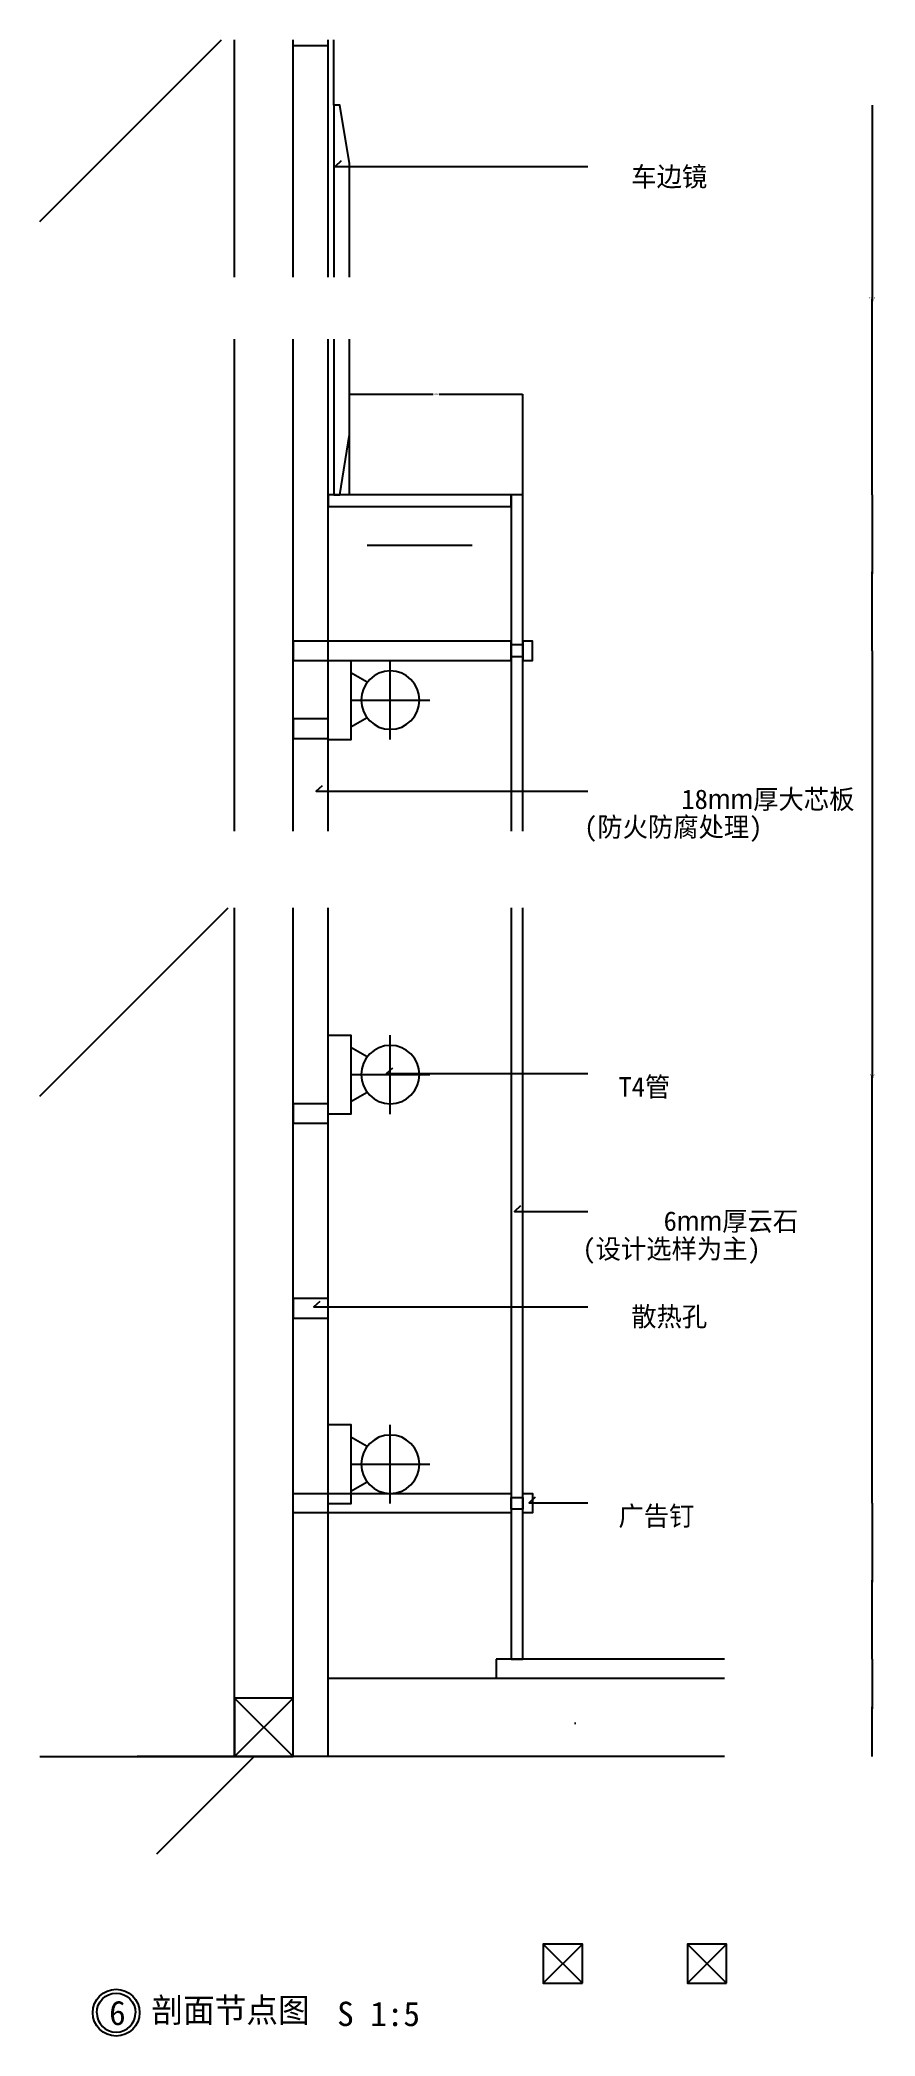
# Model space of a CAD drawing. Header units: metres. Extents: x -216205 to -215776, y -33939 to -32914.
import ezdxf

# ---------------------------------------------------------------- set-up
doc = ezdxf.new("R2010")
doc.units = ezdxf.units.M
for name, color, linetype in [('10填充', 8, 'Continuous'), ('20', 1, 'Continuous'), ('21', 8, 'Continuous'), ('4', 3, 'Continuous'), ('7标住', 1, 'Continuous'), ('8', 7, 'Continuous'), ('8文字', 7, 'Continuous'), ('roof', 3, 'Continuous'), ('WALL', 7, 'Continuous')]:
    doc.layers.add(name, color=color, linetype=linetype)
doc.dimstyles.get("Standard").update_dxf_attribs({"dimtxt": 2.5, "dimasz": 2.5, "dimexe": 1.25, "dimexo": 0.625, "dimtad": 1, "dimcen": 2.5, "dimazin": 3, "dimtfac": 1, "dimtmove": 0, "dimatfit": 3})

# ---------------------------------------------------------------- blocks, each defined once
blk = doc.blocks.new('30')
at = {"layer": '21'}
for p, q in [((-221380, -33186.34), (-221350, -33156.34)), ((-221350, -33186.34), (-221380, -33156.34))]:
    blk.add_line(p, q, dxfattribs=at)
blk.add_lwpolyline([(-221380, -33186.34), (-221350, -33186.34), (-221350, -33156.34), (-221380, -33156.34)], close=True, dxfattribs=at)
blk = doc.blocks.new('gd1')
at = {"layer": '10填充'}
for p, q in [((-221325.78, -33979.31), (-221325.78, -33938.87)), ((-221346, -33959.09), (-221305.56, -33959.09)), ((-221334.93, -33970.98), (-221339.7, -33979.31)), ((-221316.63, -33970.98), (-221311.86, -33979.31))]:
    blk.add_line(p, q, dxfattribs=at)
blk.add_lwpolyline([(-221346.11, -33991.04), (-221305.45, -33991.04), (-221305.45, -33979.31), (-221346.11, -33979.31)], close=True, dxfattribs=at)
blk.add_circle((-221325.78, -33959.09), 15, dxfattribs=at)
blk = doc.blocks.new('HY-4')
at = {"layer": '20'}
for points in [[(-5, 0, -1), (5, 0, -1)], [(-5, 0, 1), (5, 0, 1)]]:
    blk.add_lwpolyline(points, format="xyb", dxfattribs=at)
blk.add_circle((0, 0), 6, dxfattribs=at)
blk.add_circle((0, 0), 6, dxfattribs=at)
blk = doc.blocks.new('_CLOSEDFILLED')
at = {"color": 0, "linetype": 'BYBLOCK'}
blk.add_solid([(-1, 0.2), (0, 0), (-1, -0.2)], dxfattribs=at)
blk = doc.blocks.new('*D1')
for p, q in [((-215777.52, -33745.59), (-215777.52, -33770.59)), ((-215777.77, -33770.59), (-215778.02, -33770.59)), ((-215777.52, -33795.59), (-215777.52, -33770.59)), ((-215777.52, -33770.59), (-215777.52, -33770.59)), ((-215777.27, -33770.59), (-215777.02, -33770.59))]:
    blk.add_line(p, q)
at = {"layer": 'Defpoints'}
for p in [(-215777.52, -33745.59), (-215777.52, -33770.59), (-215777.52, -33795.59)]:
    blk.add_point(p, dxfattribs=at)
at = {"layer": '7标住', "xscale": 0.25, "yscale": 0.25}
blk.add_blockref('_CLOSEDFILLED', (-215777.52, -33770.59), dxfattribs=at)
at = {"layer": '7标住', "xscale": 0.25, "yscale": 0.25, "rotation": 180}
blk.add_blockref('_CLOSEDFILLED', (-215777.52, -33770.59), dxfattribs=at)
at = {"layer": '7标住', "insert": (-215777.52, -33769.465), "char_height": 1, "attachment_point": 5}
blk.add_mtext('0', dxfattribs=at)
blk = doc.blocks.new('*D2')
for p, q in [((-215777.52, -33665.59), (-215777.52, -33705.59)), ((-215777.77, -33705.59), (-215778.02, -33705.59)), ((-215777.52, -33745.59), (-215777.52, -33705.59)), ((-215777.52, -33705.59), (-215777.52, -33705.59)), ((-215777.27, -33705.59), (-215777.02, -33705.59))]:
    blk.add_line(p, q)
at = {"layer": 'Defpoints'}
for p in [(-215777.52, -33665.59), (-215777.52, -33705.59), (-215777.52, -33745.59)]:
    blk.add_point(p, dxfattribs=at)
at = {"layer": '7标住', "xscale": 0.25, "yscale": 0.25}
blk.add_blockref('_CLOSEDFILLED', (-215777.52, -33705.59), dxfattribs=at)
at = {"layer": '7标住', "xscale": 0.25, "yscale": 0.25, "rotation": 180}
blk.add_blockref('_CLOSEDFILLED', (-215777.52, -33705.59), dxfattribs=at)
at = {"layer": '7标住', "insert": (-215777.52, -33704.465), "char_height": 1, "attachment_point": 5}
blk.add_mtext('0', dxfattribs=at)
blk = doc.blocks.new('*D3')
for p, q in [((-215777.52, -33228.02), (-215777.52, -33446.8)), ((-215777.77, -33446.8), (-215778.02, -33446.8)), ((-215777.52, -33665.59), (-215777.52, -33446.8)), ((-215777.52, -33446.8), (-215777.52, -33446.8)), ((-215777.27, -33446.8), (-215777.02, -33446.8))]:
    blk.add_line(p, q)
at = {"layer": 'Defpoints'}
for p in [(-215777.52, -33228.02), (-215777.52, -33446.8), (-215777.52, -33665.59)]:
    blk.add_point(p, dxfattribs=at)
at = {"layer": '7标住', "xscale": 0.25, "yscale": 0.25}
blk.add_blockref('_CLOSEDFILLED', (-215777.52, -33446.8), dxfattribs=at)
at = {"layer": '7标住', "xscale": 0.25, "yscale": 0.25, "rotation": 180}
blk.add_blockref('_CLOSEDFILLED', (-215777.52, -33446.8), dxfattribs=at)
at = {"layer": '7标住', "insert": (-215777.52, -33445.675), "char_height": 1, "attachment_point": 5}
blk.add_mtext('840', dxfattribs=at)
blk = doc.blocks.new('*D4')
for p, q in [((-215777.52, -33148.02), (-215777.52, -33188.02)), ((-215777.77, -33188.02), (-215778.02, -33188.02)), ((-215777.52, -33228.02), (-215777.52, -33188.02)), ((-215777.52, -33188.02), (-215777.52, -33188.02)), ((-215777.27, -33188.02), (-215777.02, -33188.02))]:
    blk.add_line(p, q)
at = {"layer": 'Defpoints'}
for p in [(-215777.52, -33148.02), (-215777.52, -33188.02), (-215777.52, -33228.02)]:
    blk.add_point(p, dxfattribs=at)
at = {"layer": '7标住', "xscale": 0.25, "yscale": 0.25}
blk.add_blockref('_CLOSEDFILLED', (-215777.52, -33188.02), dxfattribs=at)
at = {"layer": '7标住', "xscale": 0.25, "yscale": 0.25, "rotation": 180}
blk.add_blockref('_CLOSEDFILLED', (-215777.52, -33188.02), dxfattribs=at)
at = {"layer": '7标住', "insert": (-215777.52, -33186.895), "char_height": 1, "attachment_point": 5}
blk.add_mtext('0', dxfattribs=at)
blk = doc.blocks.new('*D5')
for p, q in [((-216045.94, -33148.02), (-216045.94, -33096.25)), ((-216045.69, -33096.25), (-216002.915, -33096.25)), ((-215999.915, -33096.25), (-215957.14, -33096.25)), ((-215956.89, -33148.02), (-215956.89, -33096.25))]:
    blk.add_line(p, q)
at = {"layer": 'Defpoints'}
for p in [(-216045.94, -33096.25), (-216045.94, -33148.02), (-215956.89, -33148.02)]:
    blk.add_point(p, dxfattribs=at)
at = {"layer": '7标住', "xscale": 0.25, "yscale": 0.25, "rotation": 180}
blk.add_blockref('_CLOSEDFILLED', (-216045.94, -33096.25), dxfattribs=at)
at = {"layer": '7标住', "xscale": 0.25, "yscale": 0.25}
blk.add_blockref('_CLOSEDFILLED', (-215956.89, -33096.25), dxfattribs=at)
at = {"layer": '7标住', "insert": (-216001.415, -33096.25), "char_height": 1, "attachment_point": 5}
blk.add_mtext('100', dxfattribs=at)
blk = doc.blocks.new('*D6')
for p, q in [((-215777.52, -32947.98), (-215777.52, -33048)), ((-215777.77, -33048), (-215778.02, -33048)), ((-215777.52, -33148.02), (-215777.52, -33048)), ((-215777.52, -33048), (-215777.52, -33048)), ((-215777.27, -33048), (-215777.02, -33048))]:
    blk.add_line(p, q)
at = {"layer": 'Defpoints'}
for p in [(-215777.52, -32947.98), (-215777.52, -33048), (-215777.52, -33148.02)]:
    blk.add_point(p, dxfattribs=at)
at = {"layer": '7标住', "xscale": 0.25, "yscale": 0.25}
blk.add_blockref('_CLOSEDFILLED', (-215777.52, -33048), dxfattribs=at)
at = {"layer": '7标住', "xscale": 0.25, "yscale": 0.25, "rotation": 180}
blk.add_blockref('_CLOSEDFILLED', (-215777.52, -33048), dxfattribs=at)
at = {"layer": '7标住', "insert": (-215777.52, -33046.875), "char_height": 1, "attachment_point": 5}
blk.add_mtext('1000', dxfattribs=at)

msp = doc.modelspace()

# ---------------------------------------------------------------- hatches: boundary and pattern name
at = {"layer": '10填充'}
h = msp.add_hatch(dxfattribs=at)
h.set_pattern_fill('ANSI31', scale=100)
h.paths.add_polyline_path([(-216104.89, -32914.47), (-216204.89, -32914.47), (-216204.89, -33036.29), (-216104.89, -33036.29)])
h.paths.add_polyline_path([(-216104.89, -33068.14), (-216204.89, -33068.14), (-216204.89, -33320.67), (-216104.89, -33320.67)])
h.paths.add_polyline_path([(-216104.89, -33360.06), (-216204.89, -33360.06), (-216204.89, -33795.59), (-216104.89, -33795.59)])
h.paths.add_polyline_path([(-215853.4, -33795.59), (-216154.89, -33795.59), (-216204.89, -33795.59), (-216204.89, -33845.59), (-216104.89, -33845.59), (-215853.4, -33845.59)])
h = msp.add_hatch(dxfattribs=at)
h.set_pattern_fill('AR-CONC', scale=10)
h.paths.add_polyline_path([(-216104.89, -33068.14), (-216204.89, -33068.14), (-216204.89, -33320.67), (-216104.89, -33320.67)])
h.paths.add_polyline_path([(-216104.89, -32914.47), (-216204.89, -32914.47), (-216204.89, -33036.29), (-216104.89, -33036.29)])
h.paths.add_polyline_path([(-216104.89, -33360.06), (-216204.89, -33360.06), (-216204.89, -33795.59), (-216104.89, -33795.59)])
h.paths.add_polyline_path([(-215853.4, -33795.59), (-216154.89, -33795.59), (-216204.89, -33795.59), (-216204.89, -33845.59), (-216104.89, -33845.59), (-215853.4, -33845.59)])
h = msp.add_hatch(dxfattribs=at)
h.set_pattern_fill('AR-PARQ1', scale=4)
h.paths.add_polyline_path([(-216056.89, -32914.47), (-216074.89, -32914.47), (-216074.89, -33036.29), (-216056.89, -33036.29)])
h.paths.add_polyline_path([(-216056.89, -33068.14), (-216074.89, -33068.14), (-216074.89, -33223.02), (-216056.89, -33223.02)])
h.paths.add_polyline_path([(-216056.89, -33233.02), (-216074.89, -33233.02), (-216074.89, -33263.02), (-216056.89, -33263.02)])
h.paths.add_polyline_path([(-216056.89, -33273.02), (-216074.89, -33273.02), (-216074.89, -33320.67), (-216056.89, -33320.67)])
h.paths.add_polyline_path([(-216056.89, -33425.26), (-216056.89, -33360.06), (-216074.89, -33360.06), (-216074.89, -33460.59), (-216056.89, -33460.59)])
h.paths.add_polyline_path([(-216056.89, -33470.59), (-216074.89, -33470.59), (-216074.89, -33560.59), (-216056.89, -33560.59)])
h.paths.add_polyline_path([(-216056.89, -33570.59), (-216074.89, -33570.59), (-216074.89, -33660.59), (-216056.89, -33660.59), (-216056.89, -33625.26)])
h.paths.add_polyline_path([(-216056.89, -33670.59), (-216074.89, -33670.59), (-216074.89, -33745.59), (-216056.89, -33745.59)])
h = msp.add_hatch(dxfattribs=at)
h.set_pattern_fill('AR-PARQ1', scale=4)
h.paths.add_polyline_path([(-216056.89, -33745.59), (-216074.89, -33745.59), (-216074.89, -33795.59), (-216056.89, -33795.59)])
h = msp.add_hatch(dxfattribs=at)
h.set_pattern_fill('ANSI36', scale=50)
h.paths.add_polyline_path([(-215853.4, -33745.59), (-215970.62, -33745.59), (-215970.62, -33755.59), (-215853.4, -33755.59)])
h = msp.add_hatch(dxfattribs=at)
h.set_pattern_fill('AR-CONC', scale=5)
h.paths.add_polyline_path([(-215853.4, -33755.59), (-215970.62, -33755.59), (-216056.89, -33755.59), (-216056.89, -33795.59), (-215853.4, -33795.59)])

# ---------------------------------------------------------------- linework, layer by layer
msp.add_line((-215970.62, -33755.59), (-216056.89, -33755.59), dxfattribs=at)
at = {"layer": '21'}
for p, q in [((-216074.89, -33036.29), (-216074.89, -32914.47)), ((-216056.89, -33036.29), (-216056.89, -32914.47)), ((-216074.89, -33320.67), (-216074.89, -33068.14)), ((-216056.89, -33320.67), (-216056.89, -33068.14)), ((-215982.89, -33174.02), (-216036.89, -33174.02)), ((-216074.89, -33795.59), (-216074.89, -33360.06)), ((-216056.89, -33795.59), (-216056.89, -33360.06))]:
    msp.add_line(p, q, dxfattribs=at)
at = {"layer": '4'}
for p, q in [((-215853.4, -33745.59), (-215970.62, -33745.59)), ((-215970.62, -33745.59), (-215970.62, -33755.59)), ((-215853.4, -33755.59), (-215970.62, -33755.59))]:
    msp.add_line(p, q, dxfattribs=at)
for points in [[(-216045.9, -33036.29), (-216045.89, -32977.98), (-216050.89, -32947.98), (-216053.89, -32947.98), (-216053.89, -33036.29)], [(-216053.89, -33068.14), (-216053.89, -33148.02), (-216050.89, -33148.02), (-216045.94, -33117.07), (-216045.92, -33068.14)], [(-215956.89, -33320.67), (-215956.89, -33148.02), (-215962.89, -33148.02), (-215962.89, -33320.67)], [(-215962.89, -33360.06), (-215962.89, -33745.59), (-215956.89, -33745.59), (-215956.89, -33360.06)]]:
    msp.add_lwpolyline(points, dxfattribs=at)
msp.add_lwpolyline([(-215962.89, -33154.02), (-215962.89, -33148.02), (-216056.89, -33148.02), (-216056.89, -33154.02)], close=True, dxfattribs=at)
at = {"layer": '7标住'}
for points in [[(-216050.17, -32976.58), (-216053.21, -32979.41), (-215923.56, -32979.41)], [(-216059.99, -33297.29), (-216063.04, -33300.11), (-215923.56, -33300.11)], [(-216023.84, -33442.26), (-216026.89, -33445.08), (-215923.56, -33445.08)], [(-215958.06, -33512.98), (-215961.11, -33515.8), (-215923.56, -33515.8)], [(-216061.1, -33561.98), (-216064.15, -33564.8), (-215923.56, -33564.8)], [(-215950.6, -33662.51), (-215953.64, -33665.33), (-215923.56, -33665.33)]]:
    msp.add_lwpolyline(points, dxfattribs=at)
for points in [[(-216074.89, -33223.02), (-216074.89, -33233.02), (-215962.89, -33233.02), (-215962.89, -33223.02)], [(-215962.89, -33231.02), (-215956.89, -33231.02), (-215956.89, -33225.02), (-215962.89, -33225.02)], [(-215956.89, -33233.02), (-215951.89, -33233.02), (-215951.89, -33223.02), (-215956.89, -33223.02)], [(-216074.89, -33273.02), (-216056.89, -33273.02), (-216056.89, -33263.02), (-216074.89, -33263.02)], [(-216074.89, -33470.59), (-216056.89, -33470.59), (-216056.89, -33460.59), (-216074.89, -33460.59)], [(-216074.89, -33570.59), (-216056.89, -33570.59), (-216056.89, -33560.59), (-216074.89, -33560.59)], [(-216074.89, -33670.59), (-216074.89, -33660.59), (-215962.89, -33660.59), (-215962.89, -33670.59)], [(-215962.89, -33662.59), (-215956.89, -33662.59), (-215956.89, -33668.59), (-215962.89, -33668.59)], [(-215956.89, -33660.59), (-215951.89, -33660.59), (-215951.89, -33670.59), (-215956.89, -33670.59)]]:
    msp.add_lwpolyline(points, close=True, dxfattribs=at)
at = {"layer": 'roof'}
msp.add_line((-216053.89, -32947.98), (-216053.89, -32914.47), dxfattribs=at)
at = {"layer": 'WALL'}
for p, q in [((-216104.89, -33036.29), (-216104.89, -32914.47)), ((-216104.89, -33320.67), (-216104.89, -33068.14)), ((-216104.89, -33795.59), (-216104.89, -33360.06)), ((-216204.89, -33795.59), (-216104.89, -33795.59)), ((-215853.4, -33795.59), (-216154.89, -33795.59))]:
    msp.add_line(p, q, dxfattribs=at)

# ---------------------------------------------------------------- block references
at = {"layer": '10填充', "xscale": -1, "rotation": 270}
for p in [(-182065.85, 188072.44), (-182065.85, 187880.19), (-182065.85, 187680.19)]:
    msp.add_blockref('gd1', p, dxfattribs=at)
at = {"layer": '21', "rotation": 90}
msp.add_blockref('30', (-249261.23, 187584.41), dxfattribs=at)
at = {"layer": '21', "xscale": 0.67, "yscale": 0.67, "zscale": 0.67, "rotation": 90}
for p in [(-238161.12, 114412.65), (-238087.12, 114412.65)]:
    msp.add_blockref('30', p, dxfattribs=at)
at = {"layer": '8', "xscale": 2, "yscale": 2, "zscale": 2}
msp.add_blockref('HY-4', (-216165.72, -33927.11), dxfattribs=at)

# ---------------------------------------------------------------- texts
at = {"insert": (-215875.48, -33299.21), "char_height": 10, "attachment_point": 1}
msp.add_mtext('18{\\fArial|b0|i0|c0|p32;mm}厚大芯板', dxfattribs=at)
at = {"layer": '7标住'}
for s, p in [('(防火防腐处理)', (-215925.45, -33323.45)), ('(设计选样为主)', (-215926.32, -33540.03))]:
    msp.add_text(s, height=10, dxfattribs=at).set_placement(p)
at = {"layer": '7标住', "char_height": 10, "attachment_point": 1}
for s, insert in [('车边镜', (-215901.21, -32979.65)), ('T4管', (-215907.8, -33446.89)), ('6{\\fArial|b0|i0|c0|p32;mm}厚云石', (-215884.6, -33515.77)), ('散热孔', (-215901.23, -33564.78)), ('广告钉', (-215907.8, -33667.14))]:
    msp.add_mtext(s, dxfattribs=dict(at, insert=insert))
at = {"layer": '8文字'}
for s, p in [('6', (-216169.31, -33933.47)), ('剖面节点图', (-216147.63, -33932.06)), ('S 1:5', (-216052.24, -33933.97))]:
    msp.add_text(s, height=12.5, dxfattribs=at).set_placement(p)

# ---------------------------------------------------------------- dimensions: what is measured, and where the dimension line sits
at = {"layer": '7标住'}
for base, p1, p2, text, picture, middle in [((-215777.52, -33048), (-215777.52, -33148.02), (-215777.52, -32947.98), '1000', '*D6', (-215777.52, -33046.875)), ((-216045.94, -33096.25), (-216045.94, -33148.02), (-215956.89, -33148.02), '100', '*D5', (-216001.415, -33096.25)), ((-215777.52, -33446.8), (-215777.52, -33665.59), (-215777.52, -33228.02), '840', '*D3', (-215777.52, -33445.675))]:
    dim = msp.add_linear_dim(base=base, p1=p1, p2=p2, text=text, dimstyle='Standard', dxfattribs=at)
    dim.commit()
    dim.dimension.update_dxf_attribs({"geometry": picture, "text_midpoint": middle})
for base, p1, p2, picture, middle in [((-215777.52, -33188.02), (-215777.52, -33228.02), (-215777.52, -33148.02), '*D4', (-215777.52, -33186.895)), ((-215777.52, -33705.59), (-215777.52, -33745.59), (-215777.52, -33665.59), '*D2', (-215777.52, -33704.465)), ((-215777.52, -33770.59), (-215777.52, -33745.59), (-215777.52, -33795.59), '*D1', (-215777.52, -33769.465))]:
    dim = msp.add_linear_dim(base=base, p1=p1, p2=p2, dimstyle='Standard', dxfattribs=at)
    dim.commit()
    dim.dimension.update_dxf_attribs({"geometry": picture, "text_midpoint": middle})

doc.saveas('drawing.dxf')
